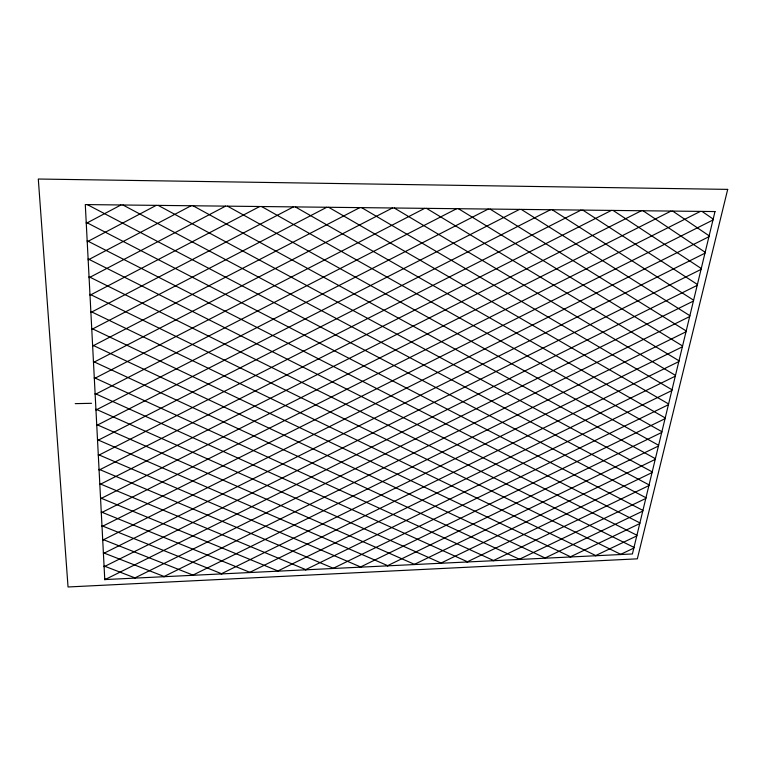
<?xml version="1.0" encoding="UTF-8"?>
<svg xmlns="http://www.w3.org/2000/svg" width="766" height="766" viewBox="0 0 766 766"><rect width="100%" height="100%" fill="white"/><g stroke="black" fill="none" stroke-linecap="round" stroke-linejoin="round"><path stroke-width="1.15" d="M86.271 223.346L120.971 204.972M87.228 241.778L156.235 205.365M88.167 259.904L191.117 205.757M89.095 277.723L225.606 206.131M90.005 295.236L259.712 206.514M90.895 312.461L293.445 206.887M91.776 329.399L326.804 207.26M92.638 346.05L359.809 207.624M93.49 362.442L392.451 207.988M94.333 378.567L424.737 208.342M95.156 394.433L456.68 208.697M95.961 410.04L488.287 209.051M96.765 425.408L519.559 209.396M97.55 440.536L550.495 209.74M98.326 455.425L581.107 210.076M99.082 470.085L611.402 210.411M99.839 484.524L641.391 210.746M100.576 498.743L671.064 211.071M101.303 512.751L700.43 211.397M102.012 526.539L712.955 220.024M102.721 540.135L708.923 236.732M103.42 553.521L704.959 253.192M104.099 566.716L701.043 269.402M104.779 579.718L697.194 285.354M134.5 578.129L693.412 301.067M163.618 576.721L689.678 316.55M192.477 575.323L686.001 331.793M221.058 573.935L682.372 346.816M249.381 572.556L678.8 361.609M277.445 571.197L675.286 376.192M305.261 569.847L671.82 390.564M332.817 568.506L668.402 404.735M360.125 567.175L665.032 418.696M387.194 565.863L661.709 432.464M414.013 564.561L658.444 446.032M440.594 563.269L655.208 459.409M466.944 561.995L652.029 472.603M493.065 560.722L648.888 485.615M518.946 559.467L645.795 498.455M544.607 558.222L642.741 511.113M570.048 556.987L639.725 523.599M595.259 555.762L636.757 535.922M620.259 554.555L633.827 548.073M75.221 403.644L91.547 403.309M104.741 579L106.081 579.517M104.061 565.988L135.477 578.091M103.381 552.784L164.585 576.674M102.682 539.379L193.434 575.276M101.974 525.782L222.006 573.887M101.256 511.975L250.329 572.508M100.528 497.957L278.384 571.149M99.791 483.729L306.18 569.799M99.044 469.28L333.737 568.458M98.278 454.602L361.035 567.137M97.502 439.703L388.094 565.825M96.717 424.565L414.904 564.523M95.922 409.178L441.484 563.23M95.108 393.552L467.825 561.947M94.285 377.676L493.926 560.683M93.442 361.542L519.808 559.429M92.59 345.131L545.459 558.184M91.728 328.461L570.89 556.949M90.848 311.503L596.101 555.723M89.948 294.268L621.092 554.507M89.038 276.737L633.989 547.403M88.119 258.908L636.919 535.243M87.171 240.763L639.897 522.91M86.213 222.312L642.913 510.415M87.286 204.599L645.968 497.747M122.933 205.001L649.061 484.897M158.189 205.384L652.201 471.875M193.042 205.776L655.39 458.671M227.512 206.159L658.616 445.285M261.599 206.533L661.901 431.698M295.303 206.906L665.223 417.93M328.652 207.28L668.594 403.95M361.629 207.643L672.012 389.779M394.251 208.007L675.478 375.388M426.518 208.362L679.002 360.796M458.451 208.716L682.573 345.983M490.029 209.07L686.202 330.95M521.282 209.415L689.879 315.688M552.209 209.76L693.613 300.205M582.802 210.095L697.414 284.473M613.078 210.43L701.263 268.502M643.047 210.765L705.17 252.282M672.701 211.09L709.144 235.813M702.049 211.416L713.184 219.086M714.994 211.56L632.41 553.962L104.77 579.575L85.294 204.579L714.994 211.56M727.7 189.384L637.331 558.835L68.04 586.976L38.3 179.024L727.7 189.384"/></g></svg>
